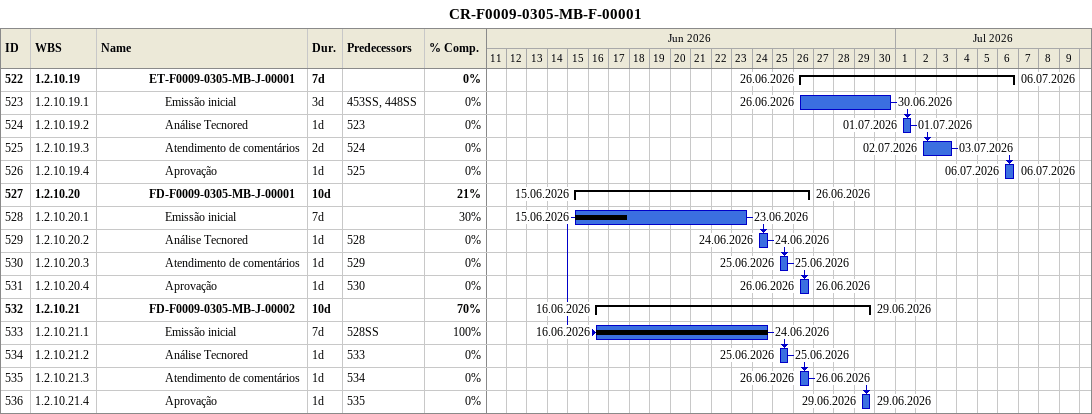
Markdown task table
CR-F0009-0305-MB-F-00001

| ID | WBS | Task | Duration | Start | Finish | Predecessors | % complete |
|---|---|---|---|---|---|---|---|
| 522 | 1.2.10.19 | **ET-F0009-0305-MB-J-00001** | 7d | 2026-06-26 | 2026-07-06 |  | 0 |
| 523 | 1.2.10.19.1 | Emissão inicial | 3d | 2026-06-26 | 2026-06-30 | 453SS, 448SS | 0 |
| 524 | 1.2.10.19.2 | Análise Tecnored | 1d | 2026-07-01 | 2026-07-01 | 523 | 0 |
| 525 | 1.2.10.19.3 | Atendimento de comentários | 2d | 2026-07-02 | 2026-07-03 | 524 | 0 |
| 526 | 1.2.10.19.4 | Aprovação | 1d | 2026-07-06 | 2026-07-06 | 525 | 0 |
| 527 | 1.2.10.20 | **FD-F0009-0305-MB-J-00001** | 10d | 2026-06-15 | 2026-06-26 |  | 21 |
| 528 | 1.2.10.20.1 | Emissão inicial | 7d | 2026-06-15 | 2026-06-23 |  | 30 |
| 529 | 1.2.10.20.2 | Análise Tecnored | 1d | 2026-06-24 | 2026-06-24 | 528 | 0 |
| 530 | 1.2.10.20.3 | Atendimento de comentários | 1d | 2026-06-25 | 2026-06-25 | 529 | 0 |
| 531 | 1.2.10.20.4 | Aprovação | 1d | 2026-06-26 | 2026-06-26 | 530 | 0 |
| 532 | 1.2.10.21 | **FD-F0009-0305-MB-J-00002** | 10d | 2026-06-16 | 2026-06-29 |  | 70 |
| 533 | 1.2.10.21.1 | Emissão inicial | 7d | 2026-06-16 | 2026-06-24 | 528SS | 100 |
| 534 | 1.2.10.21.2 | Análise Tecnored | 1d | 2026-06-25 | 2026-06-25 | 533 | 0 |
| 535 | 1.2.10.21.3 | Atendimento de comentários | 1d | 2026-06-26 | 2026-06-26 | 534 | 0 |
| 536 | 1.2.10.21.4 | Aprovação | 1d | 2026-06-29 | 2026-06-29 | 535 | 0 |
